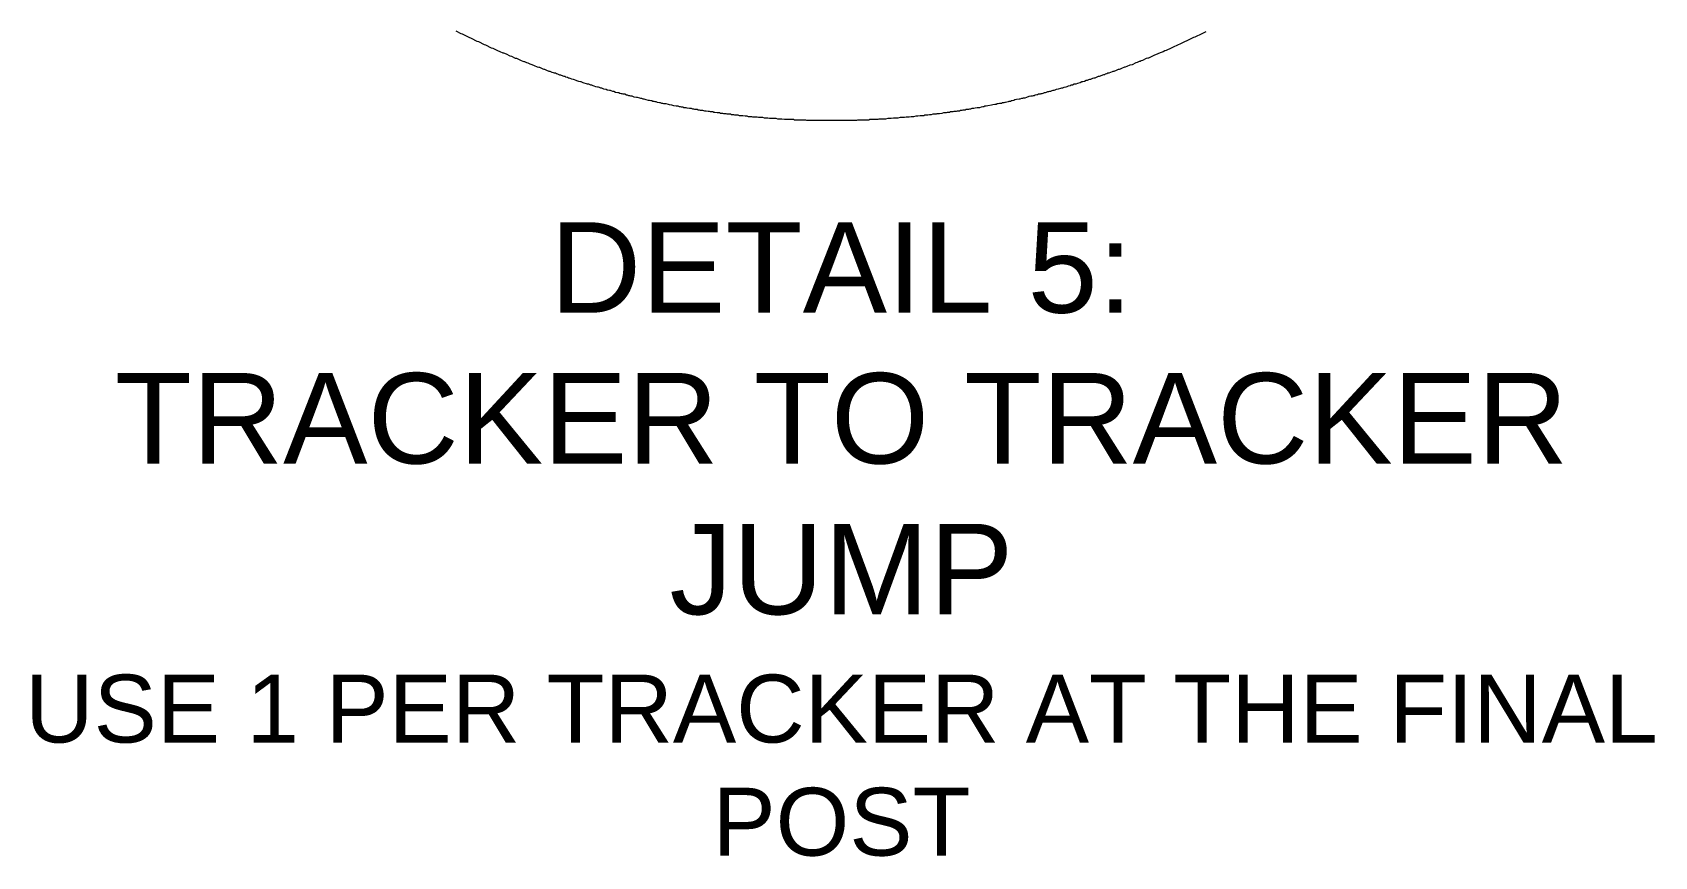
# Model space of a CAD drawing. Header units: feet. Extents: x -9903 to 12307, y -41 to 4121.
# Drawn here: x -186.05 to -168.12, y 35.63 to 44.74 of the extents above; entities that cross this region are included whole.
import ezdxf

# ---------------------------------------------------------------- set-up
doc = ezdxf.new("R2010")
doc.units = ezdxf.units.FT
doc.header["$MEASUREMENT"] = 0
doc.layers.add('PDF_0', color=7, linetype='Continuous')
doc.layers.add('XREF', color=7, linetype='Continuous')
doc.styles.add('NEI-A', font='arial.ttf')

msp = doc.modelspace()

# ---------------------------------------------------------------- linework, layer by layer
at = {"layer": 'PDF_0', "lineweight": 18}
msp.add_lwpolyline([(-173.08, 44.745), (-173.112, 44.73), (-173.127, 44.724), (-173.201, 44.687), (-173.217, 44.682), (-173.291, 44.645), (-173.317, 44.635), (-173.37, 44.608), (-173.386, 44.603), (-173.449, 44.571), (-173.465, 44.566), (-173.518, 44.54), (-173.533, 44.535), (-173.554, 44.524), (-173.586, 44.513), (-173.612, 44.503), (-173.655, 44.482), (-173.67, 44.477), (-173.713, 44.455), (-173.723, 44.455), (-173.739, 44.45), (-173.781, 44.429), (-173.797, 44.424), (-173.807, 44.419), (-173.818, 44.419), (-173.839, 44.408), (-173.855, 44.403), (-173.897, 44.382), (-173.923, 44.376), (-173.955, 44.361), (-173.971, 44.355), (-173.981, 44.355), (-174.013, 44.34), (-174.029, 44.334), (-174.039, 44.329), (-174.05, 44.329), (-174.071, 44.318), (-174.097, 44.308), (-174.108, 44.308), (-174.118, 44.303), (-174.134, 44.297), (-174.155, 44.287), (-174.166, 44.287), (-174.176, 44.282), (-174.192, 44.276), (-174.203, 44.271), (-174.213, 44.271), (-174.224, 44.266), (-174.25, 44.255), (-174.261, 44.25), (-174.271, 44.25), (-174.287, 44.245), (-174.308, 44.234), (-174.319, 44.234), (-174.335, 44.229), (-174.356, 44.218), (-174.366, 44.218), (-174.377, 44.213), (-174.393, 44.208), (-174.403, 44.208), (-174.424, 44.197), (-174.44, 44.192), (-174.45, 44.192), (-174.472, 44.181), (-174.498, 44.176), (-174.519, 44.166), (-174.535, 44.166), (-174.556, 44.155), (-174.572, 44.155), (-174.582, 44.15), (-174.603, 44.145), (-174.619, 44.139), (-174.63, 44.134), (-174.651, 44.129), (-174.667, 44.123), (-174.677, 44.123), (-174.688, 44.118), (-174.714, 44.113), (-174.735, 44.108), (-174.751, 44.102), (-174.761, 44.097), (-174.772, 44.097), (-174.783, 44.092), (-174.798, 44.087), (-174.809, 44.087), (-174.819, 44.081), (-174.83, 44.081), (-174.846, 44.076), (-174.856, 44.071), (-174.867, 44.071), (-174.883, 44.065), (-174.893, 44.06), (-174.904, 44.06), (-174.914, 44.055), (-174.93, 44.055), (-174.941, 44.05), (-174.951, 44.05), (-174.967, 44.044), (-174.978, 44.039), (-174.988, 44.039), (-174.999, 44.034), (-175.014, 44.034), (-175.036, 44.029), (-175.062, 44.018), (-175.083, 44.013), (-175.099, 44.013), (-175.109, 44.007), (-175.12, 44.007), (-175.136, 44.002), (-175.146, 44.002), (-175.173, 43.997), (-175.194, 43.992), (-175.204, 43.986), (-175.22, 43.981), (-175.231, 43.981), (-175.241, 43.976), (-175.257, 43.976), (-175.267, 43.971), (-175.294, 43.965), (-175.304, 43.965), (-175.315, 43.96), (-175.331, 43.96), (-175.341, 43.955), (-175.362, 43.955), (-175.378, 43.949), (-175.389, 43.949), (-175.399, 43.944), (-175.415, 43.944), (-175.436, 43.939), (-175.452, 43.934), (-175.489, 43.928), (-175.51, 43.923), (-175.526, 43.923), (-175.536, 43.918), (-175.547, 43.918), (-175.563, 43.913), (-175.584, 43.907), (-175.61, 43.907), (-175.631, 43.902), (-175.647, 43.897), (-175.668, 43.897), (-175.684, 43.892), (-175.694, 43.892), (-175.705, 43.886), (-175.731, 43.886), (-175.742, 43.881), (-175.768, 43.881), (-175.779, 43.876), (-175.795, 43.876), (-175.805, 43.87), (-175.831, 43.87), (-175.842, 43.865), (-175.868, 43.865), (-175.879, 43.86), (-175.905, 43.86), (-175.916, 43.855), (-175.942, 43.855), (-175.953, 43.849), (-175.979, 43.849), (-176, 43.844), (-176.026, 43.839), (-176.053, 43.839), (-176.063, 43.834), (-176.1, 43.834), (-176.116, 43.828), (-176.137, 43.828), (-176.153, 43.823), (-176.19, 43.823), (-176.2, 43.818), (-176.237, 43.818), (-176.264, 43.812), (-176.285, 43.812), (-176.311, 43.807), (-176.337, 43.807), (-176.359, 43.802), (-176.395, 43.802), (-176.411, 43.797), (-176.459, 43.797), (-176.485, 43.791), (-176.532, 43.791), (-176.559, 43.786), (-176.596, 43.786), (-176.622, 43.781), (-176.696, 43.781), (-176.706, 43.776), (-176.796, 43.776), (-176.807, 43.77), (-176.933, 43.77), (-176.944, 43.765), (-177.492, 43.765), (-177.502, 43.77), (-177.629, 43.77), (-177.639, 43.776), (-177.74, 43.776), (-177.766, 43.781), (-177.813, 43.781), (-177.829, 43.786), (-177.903, 43.786), (-177.924, 43.791), (-177.961, 43.791), (-177.977, 43.797), (-178.024, 43.797), (-178.04, 43.802), (-178.087, 43.802), (-178.098, 43.807), (-178.135, 43.807), (-178.151, 43.812), (-178.172, 43.812), (-178.198, 43.818), (-178.235, 43.818), (-178.251, 43.823), (-178.288, 43.823), (-178.298, 43.828), (-178.325, 43.828), (-178.335, 43.834), (-178.372, 43.834), (-178.383, 43.839), (-178.409, 43.839), (-178.419, 43.844), (-178.446, 43.844), (-178.456, 43.849), (-178.483, 43.849), (-178.509, 43.855), (-178.52, 43.855), (-178.53, 43.86), (-178.557, 43.86), (-178.567, 43.865), (-178.583, 43.865), (-178.604, 43.87), (-178.62, 43.87), (-178.641, 43.876), (-178.667, 43.876), (-178.678, 43.881), (-178.694, 43.881), (-178.704, 43.886), (-178.73, 43.886), (-178.741, 43.892), (-178.752, 43.892), (-178.767, 43.897), (-178.788, 43.897), (-178.815, 43.902), (-178.825, 43.907), (-178.852, 43.907), (-178.862, 43.913), (-178.878, 43.913), (-178.889, 43.918), (-178.899, 43.918), (-178.915, 43.923), (-178.936, 43.923), (-178.962, 43.928), (-178.983, 43.934), (-179.01, 43.939), (-179.02, 43.944), (-179.047, 43.949), (-179.073, 43.949), (-179.084, 43.955), (-179.094, 43.955), (-179.11, 43.96), (-179.12, 43.96), (-179.142, 43.965), (-179.157, 43.971), (-179.168, 43.971), (-179.178, 43.976), (-179.194, 43.976), (-179.205, 43.981), (-179.215, 43.981), (-179.231, 43.986), (-179.242, 43.986), (-179.268, 43.992), (-179.289, 44.002), (-179.3, 44.002), (-179.316, 44.007), (-179.326, 44.007), (-179.337, 44.013), (-179.363, 44.018), (-179.373, 44.018), (-179.4, 44.023), (-179.421, 44.034), (-179.437, 44.034), (-179.447, 44.039), (-179.458, 44.039), (-179.474, 44.044), (-179.484, 44.044), (-179.505, 44.055), (-179.521, 44.055), (-179.532, 44.06), (-179.542, 44.06), (-179.558, 44.065), (-179.569, 44.071), (-179.579, 44.071), (-179.605, 44.076), (-179.626, 44.087), (-179.637, 44.087), (-179.653, 44.092), (-179.663, 44.097), (-179.674, 44.097), (-179.69, 44.102), (-179.7, 44.102), (-179.711, 44.108), (-179.737, 44.113), (-179.758, 44.123), (-179.769, 44.123), (-179.785, 44.129), (-179.795, 44.134), (-179.806, 44.134), (-179.822, 44.139), (-179.843, 44.145), (-179.853, 44.15), (-179.869, 44.155), (-179.879, 44.155), (-179.901, 44.166), (-179.916, 44.166), (-179.964, 44.181), (-179.985, 44.192), (-179.995, 44.192), (-180.011, 44.197), (-180.032, 44.202), (-180.043, 44.208), (-180.059, 44.213), (-180.069, 44.218), (-180.09, 44.224), (-180.106, 44.229), (-180.117, 44.234), (-180.127, 44.234), (-180.138, 44.239), (-180.154, 44.245), (-180.164, 44.25), (-180.175, 44.25), (-180.185, 44.255), (-180.212, 44.266), (-180.222, 44.266), (-180.243, 44.276), (-180.259, 44.282), (-180.27, 44.287), (-180.28, 44.287), (-180.291, 44.292), (-180.306, 44.297), (-180.328, 44.308), (-180.338, 44.308), (-180.364, 44.318), (-180.386, 44.329), (-180.396, 44.329), (-180.407, 44.334), (-180.422, 44.34), (-180.443, 44.35), (-180.454, 44.35), (-180.47, 44.355), (-180.501, 44.371), (-180.528, 44.382), (-180.549, 44.387), (-180.57, 44.398), (-180.586, 44.403), (-180.607, 44.413), (-180.617, 44.413), (-180.628, 44.419), (-180.644, 44.424), (-180.696, 44.45), (-180.712, 44.45), (-180.754, 44.471), (-180.77, 44.477), (-180.812, 44.498), (-180.839, 44.508), (-180.849, 44.508), (-180.881, 44.524), (-180.907, 44.535), (-180.96, 44.561), (-180.976, 44.566), (-181.039, 44.598), (-181.055, 44.603), (-181.118, 44.635), (-181.134, 44.64), (-181.197, 44.672), (-181.224, 44.682), (-181.297, 44.719), (-181.313, 44.724), (-181.366, 44.751)], dxfattribs=at)

# ---------------------------------------------------------------- texts
at = {"layer": 'XREF', "insert": (-177.109, 42.641), "char_height": 1, "attachment_point": 2, "style": 'NEI-A'}
msp.add_mtext_dynamic_manual_height_columns('DETAIL 5:\\PTRACKER TO TRACKER JUMP\\P{\\H0.75x;USE 1 PER TRACKER AT THE FINAL POST}', width=18.77038, gutter_width=0.547, heights=[9.582], dxfattribs=at)

doc.saveas('drawing.dxf')
